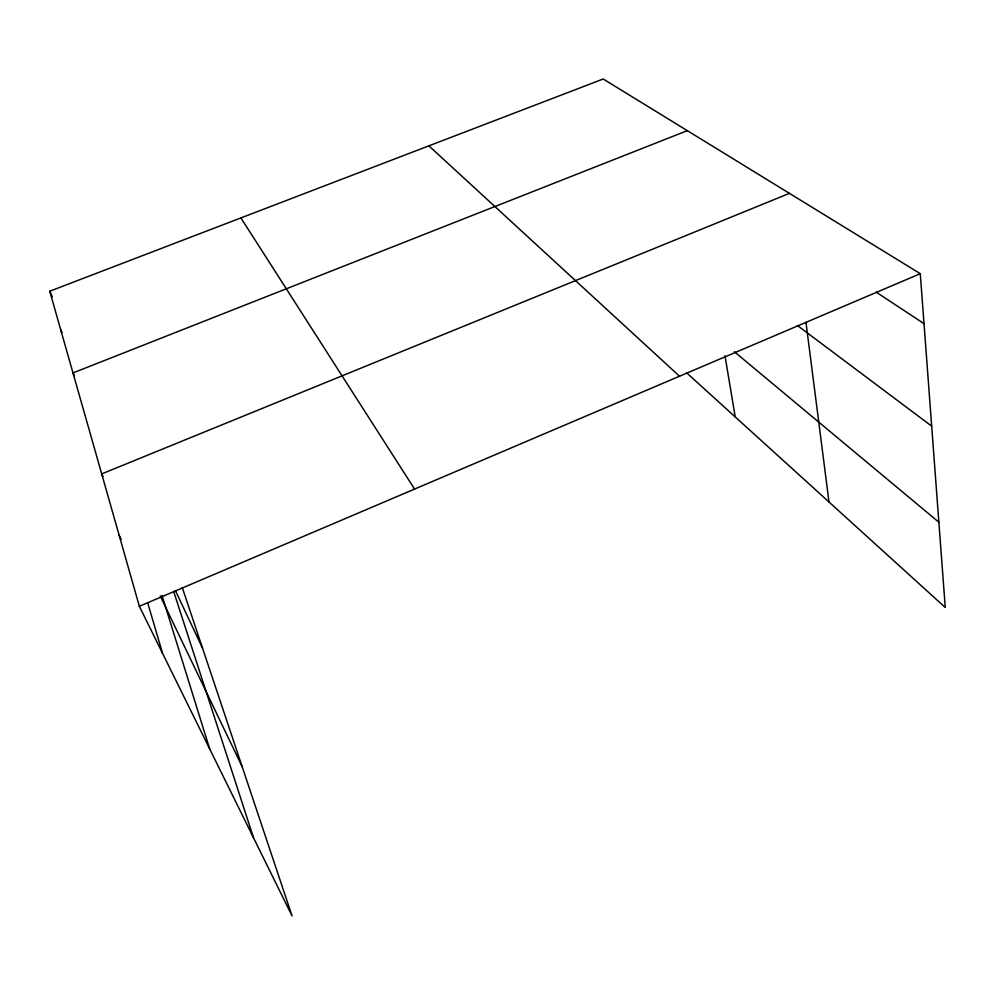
<?xml version="1.0" encoding="UTF-8"?>
<svg xmlns="http://www.w3.org/2000/svg" width="995" height="995" viewBox="0 0 995 995"><rect width="100%" height="100%" fill="white"/><g stroke="black" fill="none" stroke-linecap="round" stroke-linejoin="round"><path stroke-width="1.49" d="M182.272 587.585L292.082 915.997L139.35 606.291L920.275 273.687L945.25 607.472L686.799 372.988M789.433 193.353L101.701 473.906L103.007 476.63M687.321 130.656L72.983 372.926L74.302 375.712M139.35 606.291L49.75 291.212L603.194 79.003L920.275 273.687M876.172 292.132L924.007 323.649M797.418 325.489L931.681 426.134M734.36 351.733L938.87 522.238M428.882 145.842L679.498 376.234M240.914 217.917L414.567 489.067M119.176 535.322L121.166 539.439M160.245 595.943L242.158 766.697M175.493 590.756L202.57 648.292M60.695 329.718L62.001 332.492M49.75 291.212L52.325 296.759M173.64 591.366L253.526 837.802M161.998 595.495L209.684 748.912M147.695 602.821L162.508 653.242M724.994 355.775L735.23 416.93M805.962 322.28L828.997 502.002"/></g></svg>
